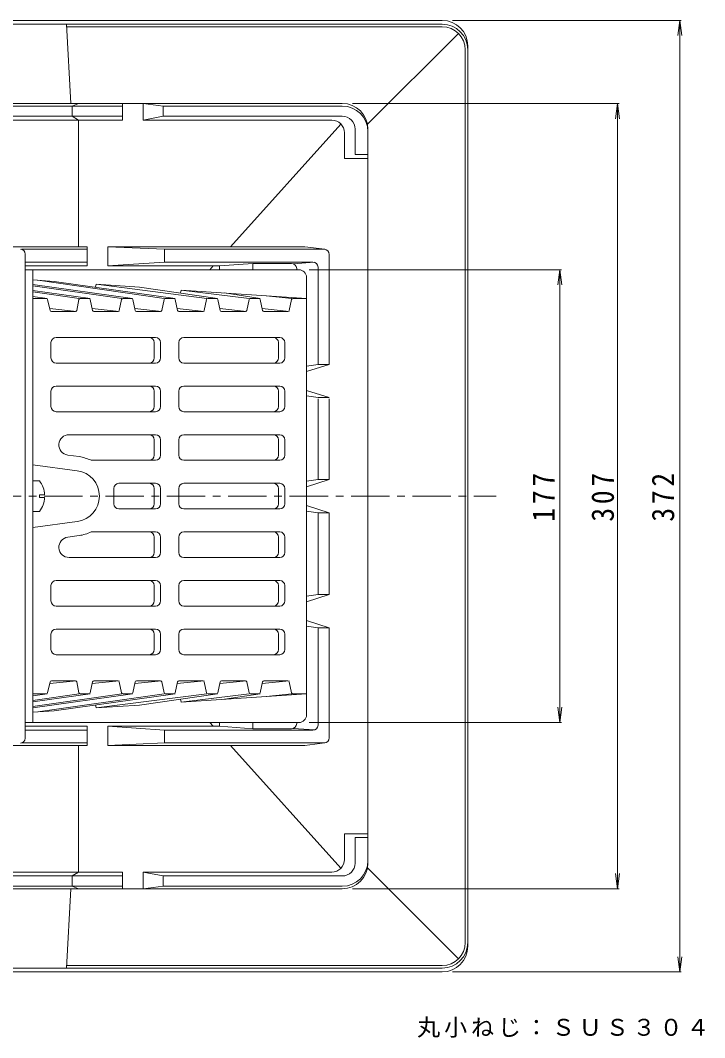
# Model space of a CAD drawing. Units: millimetres, scale not verified. Extents: x -359 to 538, y -413 to 398.
# Drawn here: x -102.3 to 165.3, y 0.7 to 398.4 of the extents above; entities that cross this region are included whole.
import ezdxf

# ---------------------------------------------------------------- set-up
doc = ezdxf.new("R2010")
doc.units = ezdxf.units.MM
doc.header["$LTSCALE"] = 3
doc.linetypes.add('CHAIN1', pattern=[8, 5, -1, 1, -1])
for name, color, linetype, lineweight in [('0-0', 4, 'Continuous', 9), ('0-1', 6, 'Continuous', 5), ('0-2', 3, 'Continuous', 9), ('0-4', 7, 'Continuous', 9), ('0-5', 7, 'Continuous', 9), ('0-A', 2, 'Continuous', 9)]:
    doc.layers.add(name, color=color, linetype=linetype, lineweight=lineweight)
doc.styles.add('ＭＳ ゴシック', font='')
doc.styles.get('ＭＳ ゴシック').set_extended_font_data('MS Gothic')

msp = doc.modelspace()

# ---------------------------------------------------------------- linework, layer by layer
at = {"layer": '0-0'}
for p, q in [((62.726, 398.372), (-143.274, 398.372)), ((62.726, 396.872), (-133.298, 396.872)), ((-84.191, 396.872), (-82.576, 365.872)), ((62.726, 395.872), (-84.139, 395.872)), ((33.471, 357.742), (69.085, 393.24)), ((71.726, 37.872), (71.726, 386.872)), ((72.726, 36.372), (72.726, 388.372)), ((33.471, 67.002), (69.085, 31.504)), ((-84.191, 27.872), (-82.576, 58.872)), ((62.726, 27.872), (-133.298, 27.872)), ((62.726, 28.872), (-84.139, 28.872)), ((62.726, 26.372), (-143.274, 26.372))]:
    msp.add_line(p, q, dxfattribs=at)
at = {"layer": '0-0', "linetype": 'CHAIN1'}
msp.add_line((-260.942, 212.372), (83.785, 212.372), dxfattribs=at)
at = {"layer": '0-0'}
for centre, radius, start, end in [((62.726, 388.372), 10, 0, 90), ((62.726, 386.872), 10, 0, 90), ((62.726, 386.872), 9, 0, 90), ((62.726, 37.872), 10, 270, 0), ((62.726, 37.872), 9, 270, 0), ((62.726, 36.372), 10, 270, 0)]:
    msp.add_arc(centre, radius, start, end, dxfattribs=at)
at = {"layer": '0-1'}
for p, q in [((23.647, 365.872), (-129.353, 365.872)), ((-62.28, 364.872), (-122.413, 364.872)), ((-81.97, 364.872), (-79.561, 365.872)), ((-81.97, 364.872), (-81.97, 360.872)), ((-62.28, 365.872), (-62.28, 359.372)), ((-54.28, 365.872), (-54.28, 359.372)), ((-46.353, 364.872), (-54.28, 365.872)), ((-46.353, 364.872), (-46.353, 360.872)), ((23.647, 364.872), (-46.353, 364.872)), ((-62.28, 360.872), (-121.353, 360.872)), ((-62.28, 359.372), (-121.353, 359.372)), ((-54.28, 359.372), (-46.353, 360.872)), ((19.509, 359.372), (-54.28, 359.372)), ((23.647, 360.872), (-46.353, 360.872)), ((-20.056, 309.872), (23.121, 357.83)), ((24.509, 354.372), (24.509, 344.372)), ((28.647, 355.872), (28.647, 345.872)), ((33.647, 68.872), (33.647, 355.872)), ((33.647, 344.372), (24.509, 344.372)), ((33.647, 345.872), (28.647, 345.872)), ((-76.081, 309.872), (-121.353, 309.872)), ((-76.081, 308.872), (-101.75, 308.872)), ((-100.353, 117.779), (-100.353, 306.965)), ((-76.081, 309.872), (-76.081, 302.372)), ((-68.081, 309.872), (-68.081, 302.372)), ((-45.853, 308.872), (-68.081, 309.872)), ((9.054, 309.872), (-68.081, 309.872)), ((-45.853, 308.872), (-45.853, 303.872)), ((16.575, 308.872), (-45.853, 308.872)), ((9.054, 309.872), (16.834, 308.855)), ((18.575, 306.872), (18.575, 263.872)), ((-76.081, 303.872), (-100.353, 303.872)), ((-100.353, 302.372), (-76.081, 302.372)), ((-68.081, 302.372), (-45.853, 303.872)), ((-68.081, 302.372), (-24.378, 302.372)), ((12.147, 303.872), (-45.853, 303.872)), ((-28.158, 300.872), (-26.808, 302.372)), ((-24.378, 302.372), (-11.353, 303.299)), ((-24.378, 300.872), (-24.378, 302.372)), ((3.805, 303.299), (-11.353, 303.299)), ((-11.353, 300.872), (-11.353, 303.299)), ((4.416, 303.204), (12.758, 303.777)), ((5.805, 301.299), (5.805, 300.872)), ((14.147, 301.872), (14.147, 263.872)), ((9.647, 261.059), (18.575, 263.872)), ((9.647, 263.204), (14.147, 263.872)), ((18.575, 263.872), (14.147, 263.872)), ((18.575, 250.872), (9.647, 253.685)), ((9.647, 251.54), (14.147, 250.872)), ((18.575, 250.872), (14.147, 250.872)), ((14.147, 218.872), (14.147, 250.372)), ((18.575, 218.872), (18.575, 250.372)), ((9.647, 218.204), (14.147, 218.872)), ((18.575, 218.872), (9.647, 216.059)), ((18.575, 218.872), (14.147, 218.872)), ((9.647, 208.685), (18.575, 205.872)), ((9.647, 206.54), (14.147, 205.872)), ((18.575, 205.872), (14.147, 205.872)), ((14.147, 173.872), (14.147, 205.872)), ((18.575, 173.872), (18.575, 205.872)), ((9.647, 173.205), (14.147, 173.872)), ((18.575, 173.872), (9.647, 171.059)), ((18.575, 173.872), (14.147, 173.872)), ((9.647, 163.685), (18.575, 160.872)), ((9.647, 161.54), (14.147, 160.872)), ((18.575, 160.872), (14.147, 160.872)), ((14.147, 122.872), (14.147, 160.872)), ((18.575, 117.872), (18.575, 160.872)), ((-28.158, 123.872), (-26.808, 122.372)), ((-24.378, 123.872), (-24.378, 122.372)), ((-11.353, 123.872), (-11.353, 121.445)), ((5.805, 123.445), (5.805, 123.872)), ((-100.353, 122.372), (-76.081, 122.372)), ((-76.081, 120.872), (-100.353, 120.872)), ((-76.081, 114.872), (-76.081, 122.372)), ((-68.081, 114.872), (-68.081, 122.372)), ((-68.081, 122.372), (-45.853, 120.872)), ((-68.081, 122.372), (-24.378, 122.372)), ((-45.853, 115.872), (-45.853, 120.872)), ((12.147, 120.872), (-45.853, 120.872)), ((-24.378, 122.372), (-11.353, 121.445)), ((3.805, 121.445), (-11.353, 121.445)), ((4.416, 121.541), (12.758, 120.968)), ((-76.081, 115.872), (-101.75, 115.872)), ((-45.853, 115.872), (-68.081, 114.872)), ((16.575, 115.872), (-45.853, 115.872)), ((9.054, 114.872), (16.834, 115.889)), ((-76.081, 114.872), (-121.353, 114.872)), ((9.054, 114.872), (-68.081, 114.872)), ((-20.056, 114.872), (23.121, 66.914)), ((33.647, 80.372), (24.509, 80.372)), ((24.509, 70.372), (24.509, 80.372)), ((33.647, 78.872), (28.647, 78.872)), ((28.647, 68.872), (28.647, 78.872)), ((-62.28, 65.372), (-121.353, 65.372)), ((-62.28, 63.872), (-121.353, 63.872)), ((-81.97, 59.872), (-81.97, 63.872)), ((-62.28, 58.872), (-62.28, 65.372)), ((-54.28, 58.872), (-54.28, 65.372)), ((-54.28, 65.372), (-46.353, 63.872)), ((19.509, 65.372), (-54.28, 65.372)), ((-46.353, 59.872), (-46.353, 63.872)), ((23.647, 63.872), (-46.353, 63.872)), ((-62.28, 59.872), (-122.413, 59.872)), ((-81.97, 59.872), (-79.561, 58.872)), ((-46.353, 59.872), (-54.28, 58.872)), ((23.647, 59.872), (-46.353, 59.872)), ((23.647, 58.872), (-129.353, 58.872))]:
    msp.add_line(p, q, dxfattribs=at)
for points in [[(-81.97, 360.872), (-79.561, 359.372), (-79.561, 309.872)], [(-81.97, 63.872), (-79.561, 65.372), (-79.561, 114.872)]]:
    msp.add_lwpolyline(points, dxfattribs=at)
for centre, radius, start, end in [((23.647, 355.872), 10, 0, 90), ((23.647, 354.872), 10, 0, 90), ((19.509, 354.372), 5, 0, 90), ((23.647, 355.872), 5, 0, 90), ((-102.353, 306.965), 2, 0, 87.27368), ((16.575, 306.872), 2, 0, 90), ((3.805, 301.299), 2, 0, 90), ((12.147, 301.872), 2, 0, 90), ((3.805, 123.445), 2, 270, 0), ((12.147, 122.872), 2, 270, 0), ((-102.353, 117.779), 2, 272.72632, 0), ((16.575, 117.872), 2, 270, 0), ((19.509, 70.372), 5, 270, 0), ((23.647, 69.872), 10, 270, 0), ((23.647, 68.872), 10, 270, 0), ((23.647, 68.872), 5, 270, 0)]:
    msp.add_arc(centre, radius, start, end, dxfattribs=at)
at = {"layer": '0-2'}
for p, q in [((6.647, 300.872), (-100.353, 300.872)), ((-97.353, 123.872), (-97.353, 300.872)), ((-97.353, 296.872), (-89.018, 296.307)), ((-97.353, 295.135), (-58.349, 289.617)), ((-62.591, 289.617), (-97.353, 294.627)), ((-45.974, 289.617), (-95.397, 296.74)), ((-89.018, 296.307), (-41.732, 289.617)), ((-72.852, 294.02), (-72.604, 295.194)), ((-72.604, 295.194), (-29.357, 289.617)), ((-72.604, 295.194), (-55.634, 294.043)), ((9.647, 126.872), (9.647, 297.872)), ((-97.353, 292.785), (-74.965, 289.617)), ((-79.208, 289.617), (-97.353, 292.232)), ((-97.353, 290.415), (-91.714, 289.617)), ((-25.115, 289.617), (-55.634, 294.043)), ((-39.627, 291.722), (-39.37, 292.941)), ((-39.37, 292.941), (-12.739, 289.617)), ((-39.37, 292.941), (9.647, 289.617)), ((-22.4, 291.79), (-8.5, 289.617)), ((-6.136, 290.687), (3.887, 289.617)), ((-95.957, 289.617), (-97.353, 289.818)), ((-92.11, 289.617), (-97.353, 289.617)), ((-90.613, 284.974), (-91.623, 289.232)), ((-79.36, 289.214), (-80.19, 284.993)), ((-75.413, 289.617), (-78.869, 289.617)), ((-73.991, 284.982), (-74.924, 289.224)), ((-62.674, 289.22), (-63.568, 284.986)), ((-58.754, 289.617), (-62.185, 289.617)), ((-57.372, 284.986), (-58.265, 289.22)), ((-46.058, 289.22), (-46.951, 284.986)), ((-42.137, 289.617), (-45.568, 289.617)), ((-40.755, 284.986), (-41.648, 289.22)), ((-29.441, 289.22), (-30.334, 284.986)), ((-25.521, 289.617), (-28.951, 289.617)), ((-24.138, 284.986), (-25.032, 289.22)), ((-12.823, 289.221), (-13.717, 284.986)), ((-8.905, 289.617), (-12.334, 289.617)), ((-7.521, 284.986), (-8.416, 289.221)), ((3.802, 289.221), (2.9, 284.985)), ((4.291, 289.617), (9.647, 289.617)), ((-90.749, 285.664), (-80.269, 284.589)), ((-80.68, 284.589), (-90.127, 284.589)), ((-74.132, 285.664), (-63.652, 284.589)), ((-64.057, 284.589), (-73.503, 284.589)), ((-57.515, 285.664), (-47.035, 284.589)), ((-47.44, 284.589), (-56.882, 284.589)), ((-40.898, 285.664), (-30.418, 284.589)), ((-30.823, 284.589), (-40.265, 284.589)), ((-24.281, 285.664), (-13.801, 284.589)), ((-14.206, 284.589), (-23.649, 284.589)), ((-7.664, 285.664), (2.816, 284.589)), ((2.411, 284.589), (-7.032, 284.589)), ((-90.282, 272.372), (-90.282, 266.372)), ((-88.282, 274.372), (-49.389, 274.372)), ((-49.863, 266.372), (-49.863, 272.372)), ((-47.389, 266.372), (-47.389, 272.372)), ((-40.318, 266.372), (-40.318, 272.372)), ((-0.838, 274.372), (-38.317, 274.372)), ((-1.313, 272.372), (-1.313, 266.372)), ((1.162, 272.372), (1.162, 266.372)), ((-88.282, 264.372), (-49.389, 264.372)), ((-0.838, 264.372), (-38.317, 264.372)), ((-88.282, 255.372), (-49.389, 255.372)), ((-0.838, 255.372), (-38.317, 255.372)), ((-90.282, 253.372), (-90.282, 247.372)), ((-49.863, 247.372), (-49.863, 253.372)), ((-47.389, 247.372), (-47.389, 253.372)), ((-40.318, 247.372), (-40.318, 253.372)), ((-1.313, 253.372), (-1.313, 247.372)), ((1.162, 253.372), (1.162, 247.372)), ((-88.282, 245.372), (-49.389, 245.372)), ((-0.838, 245.372), (-38.317, 245.372)), ((-49.389, 236.372), (-83.204, 236.372)), ((-38.317, 236.372), (-0.838, 236.372)), ((-49.863, 228.372), (-49.863, 234.372)), ((-47.389, 228.372), (-47.389, 234.372)), ((-40.318, 234.372), (-40.318, 228.372)), ((-1.313, 228.372), (-1.313, 234.372)), ((1.162, 228.372), (1.162, 234.372)), ((-83.744, 228.409), (-79.251, 227.796)), ((-97.353, 224.644), (-80.003, 222.281)), ((-49.389, 226.372), (-74.546, 226.372)), ((-38.317, 226.372), (-0.838, 226.372)), ((-65.696, 209.372), (-65.696, 215.372)), ((-63.696, 217.372), (-49.389, 217.372)), ((-49.863, 209.372), (-49.863, 215.372)), ((-47.389, 209.372), (-47.389, 215.372)), ((-40.318, 215.372), (-40.318, 209.372)), ((-0.838, 217.372), (-38.317, 217.372)), ((-1.313, 209.372), (-1.313, 215.372)), ((1.162, 209.372), (1.162, 215.372)), ((-63.696, 207.372), (-49.389, 207.372)), ((-0.838, 207.372), (-38.317, 207.372)), ((-97.353, 200.1), (-80.003, 202.464)), ((-83.744, 196.336), (-79.251, 196.948)), ((-49.389, 198.372), (-74.546, 198.372)), ((-49.863, 196.372), (-49.863, 190.372)), ((-47.389, 196.372), (-47.389, 190.372)), ((-40.318, 190.372), (-40.318, 196.372)), ((-38.317, 198.372), (-0.838, 198.372)), ((-1.313, 196.372), (-1.313, 190.372)), ((1.162, 196.372), (1.162, 190.372)), ((-49.389, 188.372), (-83.204, 188.372)), ((-38.317, 188.372), (-0.838, 188.372)), ((-88.282, 179.372), (-49.389, 179.372)), ((-0.838, 179.372), (-38.317, 179.372)), ((-90.282, 171.372), (-90.282, 177.372)), ((-49.863, 177.372), (-49.863, 171.372)), ((-47.389, 177.372), (-47.389, 171.372)), ((-40.318, 177.372), (-40.318, 171.372)), ((-1.313, 171.372), (-1.313, 177.372)), ((1.162, 171.372), (1.162, 177.372)), ((-88.282, 169.372), (-49.389, 169.372)), ((-0.838, 169.372), (-38.317, 169.372)), ((-88.282, 160.372), (-49.389, 160.372)), ((-0.838, 160.372), (-38.317, 160.372)), ((-90.282, 152.372), (-90.282, 158.372)), ((-49.863, 158.372), (-49.863, 152.372)), ((-47.389, 158.372), (-47.389, 152.372)), ((-40.318, 158.372), (-40.318, 152.372)), ((-1.313, 152.372), (-1.313, 158.372)), ((1.162, 152.372), (1.162, 158.372)), ((-88.282, 150.372), (-49.389, 150.372)), ((-0.838, 150.372), (-38.317, 150.372)), ((-90.613, 139.77), (-91.623, 135.512)), ((-90.749, 139.081), (-80.269, 140.155)), ((-80.68, 140.155), (-90.127, 140.155)), ((-79.36, 135.531), (-80.19, 139.752)), ((-73.991, 139.762), (-74.924, 135.52)), ((-74.132, 139.081), (-63.652, 140.155)), ((-64.057, 140.155), (-73.503, 140.155)), ((-62.674, 135.524), (-63.568, 139.758)), ((-57.372, 139.758), (-58.265, 135.524)), ((-57.515, 139.081), (-47.035, 140.155)), ((-47.44, 140.155), (-56.882, 140.155)), ((-46.058, 135.524), (-46.951, 139.758)), ((-40.755, 139.758), (-41.648, 135.524)), ((-40.898, 139.081), (-30.418, 140.155)), ((-30.823, 140.155), (-40.265, 140.155)), ((-29.441, 135.524), (-30.334, 139.758)), ((-24.138, 139.758), (-25.032, 135.524)), ((-24.281, 139.081), (-13.801, 140.155)), ((-14.206, 140.155), (-23.649, 140.155)), ((-12.823, 135.524), (-13.717, 139.758)), ((-7.521, 139.758), (-8.416, 135.524)), ((-7.664, 139.081), (2.816, 140.155)), ((2.411, 140.155), (-7.032, 140.155)), ((3.802, 135.523), (2.9, 139.759)), ((-92.11, 135.127), (-97.353, 135.127)), ((-95.957, 135.127), (-97.353, 134.926)), ((-97.353, 134.33), (-91.714, 135.127)), ((-79.208, 135.127), (-97.353, 132.512)), ((-97.353, 131.96), (-74.965, 135.127)), ((-62.591, 135.127), (-97.353, 130.117)), ((-97.353, 129.609), (-58.349, 135.127)), ((-45.974, 135.127), (-95.397, 128.004)), ((-89.018, 128.437), (-41.732, 135.127)), ((-75.413, 135.127), (-78.869, 135.127)), ((-72.604, 129.55), (-29.357, 135.127)), ((-58.754, 135.127), (-62.185, 135.127)), ((-25.115, 135.127), (-55.634, 130.701)), ((-42.137, 135.127), (-45.568, 135.127)), ((-39.627, 133.022), (-39.37, 131.804)), ((-39.37, 131.804), (-12.739, 135.127)), ((-39.37, 131.804), (9.647, 135.127)), ((-25.521, 135.127), (-28.951, 135.127)), ((-22.4, 132.954), (-8.5, 135.127)), ((-8.905, 135.127), (-12.334, 135.127)), ((-6.136, 134.057), (3.887, 135.127)), ((4.291, 135.127), (9.647, 135.127)), ((-97.353, 127.872), (-89.018, 128.437)), ((-72.852, 130.724), (-72.604, 129.55)), ((-72.604, 129.55), (-55.634, 130.701)), ((6.647, 123.872), (-100.353, 123.872))]:
    msp.add_line(p, q, dxfattribs=at)
for centre, radius, start, end in [((6.647, 297.872), 3, 0, 90), ((-92.11, 289.117), 0.5, 13.34358, 90), ((-78.869, 289.117), 0.5, 90, 168.87881), ((-75.413, 289.117), 0.5, 12.4001, 90), ((-62.185, 289.117), 0.5, 90, 168.08211), ((-58.754, 289.117), 0.5, 11.91512, 90), ((-45.568, 289.117), 0.5, 90, 168.08488), ((-42.137, 289.117), 0.5, 11.91512, 90), ((-28.951, 289.117), 0.5, 90, 168.08488), ((-25.521, 289.117), 0.5, 11.91789, 90), ((-12.334, 289.117), 0.5, 90, 168.07655), ((-8.905, 289.117), 0.5, 11.93852, 90), ((4.291, 289.117), 0.5, 90, 167.98415), ((-90.127, 285.089), 0.5, 193.34358, 270), ((-80.68, 285.089), 0.5, 270, 348.8788), ((-73.503, 285.089), 0.5, 192.4001, 270), ((-64.057, 285.089), 0.5, 270, 348.08211), ((-56.882, 285.089), 0.5, 191.91512, 270), ((-47.44, 285.089), 0.5, 270, 348.08488), ((-40.265, 285.089), 0.5, 191.91512, 270), ((-30.823, 285.089), 0.5, 270, 348.08488), ((-23.649, 285.089), 0.5, 191.91789, 270), ((-14.206, 285.089), 0.5, 270, 348.07654), ((-7.032, 285.089), 0.5, 191.93852, 270), ((2.411, 285.089), 0.5, 270, 347.98415), ((-88.282, 272.372), 2, 90, 180), ((-51.864, 272.372), 2, 0, 90), ((-49.389, 272.372), 2, 0, 90), ((-38.317, 272.372), 2, 90, 180), ((-3.313, 272.372), 2, 0, 90), ((-0.838, 272.372), 2, 0, 90), ((-88.282, 266.372), 2, 180, 270), ((-51.864, 266.372), 2, 270, 0), ((-49.389, 266.372), 2, 270, 0), ((-38.317, 266.372), 2, 180, 270), ((-3.313, 266.372), 2, 270, 0), ((-0.838, 266.372), 2, 270, 0), ((-88.282, 253.372), 2, 90, 180), ((-51.864, 253.372), 2, 0, 90), ((-49.389, 253.372), 2, 0, 90), ((-38.317, 253.372), 2, 90, 180), ((-3.313, 253.372), 2, 0, 90), ((-0.838, 253.372), 2, 0, 90), ((-88.282, 247.372), 2, 180, 270), ((-51.864, 247.372), 2, 270, 0), ((-49.389, 247.372), 2, 270, 0), ((-38.317, 247.372), 2, 180, 270), ((-3.313, 247.372), 2, 270, 0), ((-0.838, 247.372), 2, 270, 0), ((-83.204, 232.372), 4, 90, 262.24081), ((-51.864, 234.372), 2, 0, 90), ((-49.389, 234.372), 2, 0, 90), ((-38.317, 234.372), 2, 90, 180), ((-3.313, 234.372), 2, 0, 90), ((-0.838, 234.372), 2, 0, 90), ((-81.353, 212.372), 15.567, 64.07133, 82.24078), ((-51.864, 228.372), 2, 270, 0), ((-49.389, 228.372), 2, 270, 0), ((-38.317, 228.372), 2, 180, 270), ((-3.313, 228.372), 2, 270, 0), ((-0.838, 228.372), 2, 270, 0), ((-81.353, 212.372), 10, 277.75922, 82.24078), ((-63.696, 215.372), 2, 90, 180), ((-51.864, 215.372), 2, 0, 90), ((-49.389, 215.372), 2, 0, 90), ((-38.317, 215.372), 2, 90, 180), ((-3.313, 215.372), 2, 0, 90), ((-0.838, 215.372), 2, 0, 90), ((-63.696, 209.372), 2, 180, 270), ((-51.864, 209.372), 2, 270, 0), ((-49.389, 209.372), 2, 270, 0), ((-38.317, 209.372), 2, 180, 270), ((-3.313, 209.372), 2, 270, 0), ((-0.838, 209.372), 2, 270, 0), ((-83.204, 192.372), 4, 97.75917, 270), ((-81.353, 212.372), 15.567, 277.75922, 295.92867), ((-51.864, 196.372), 2, 0, 90), ((-49.389, 196.372), 2, 0, 90), ((-38.317, 196.372), 2, 90, 180), ((-3.313, 196.372), 2, 0, 90), ((-0.838, 196.372), 2, 0, 90), ((-51.864, 190.372), 2, 270, 0), ((-49.389, 190.372), 2, 270, 0), ((-38.317, 190.372), 2, 180, 270), ((-3.313, 190.372), 2, 270, 0), ((-0.838, 190.372), 2, 270, 0), ((-88.282, 177.372), 2, 90, 180), ((-51.864, 177.372), 2, 0, 90), ((-49.389, 177.372), 2, 0, 90), ((-38.317, 177.372), 2, 90, 180), ((-3.313, 177.372), 2, 0, 90), ((-0.838, 177.372), 2, 0, 90), ((-88.282, 171.372), 2, 180, 270), ((-51.864, 171.372), 2, 270, 0), ((-49.389, 171.372), 2, 270, 0), ((-38.317, 171.372), 2, 180, 270), ((-3.313, 171.372), 2, 270, 0), ((-0.838, 171.372), 2, 270, 0), ((-88.282, 158.372), 2, 90, 180), ((-51.864, 158.372), 2, 0, 90), ((-49.389, 158.372), 2, 0, 90), ((-38.317, 158.372), 2, 90, 180), ((-3.313, 158.372), 2, 0, 90), ((-0.838, 158.372), 2, 0, 90), ((-88.282, 152.372), 2, 180, 270), ((-51.864, 152.372), 2, 270, 0), ((-49.389, 152.372), 2, 270, 0), ((-38.317, 152.372), 2, 180, 270), ((-3.313, 152.372), 2, 270, 0), ((-0.838, 152.372), 2, 270, 0), ((-90.127, 139.655), 0.5, 90, 166.65642), ((-80.68, 139.655), 0.5, 11.1212, 90), ((-73.503, 139.655), 0.5, 90, 167.5999), ((-64.057, 139.655), 0.5, 11.91789, 90), ((-56.882, 139.655), 0.5, 90, 168.08488), ((-47.44, 139.655), 0.5, 11.91512, 90), ((-40.265, 139.655), 0.5, 90, 168.08488), ((-30.823, 139.655), 0.5, 11.91512, 90), ((-23.649, 139.655), 0.5, 90, 168.08211), ((-14.206, 139.655), 0.5, 11.92346, 90), ((-7.032, 139.655), 0.5, 90, 168.06148), ((2.411, 139.655), 0.5, 12.01585, 90), ((-92.11, 135.627), 0.5, 270, 346.65642), ((-78.869, 135.627), 0.5, 191.12119, 270), ((-75.413, 135.627), 0.5, 270, 347.5999), ((-62.185, 135.627), 0.5, 191.91789, 270), ((-58.754, 135.627), 0.5, 270, 348.08488), ((-45.568, 135.627), 0.5, 191.91512, 270), ((-42.137, 135.627), 0.5, 270, 348.08488), ((-28.951, 135.627), 0.5, 191.91512, 270), ((-25.521, 135.627), 0.5, 270, 348.08211), ((-12.334, 135.627), 0.5, 191.92345, 270), ((-8.905, 135.627), 0.5, 270, 348.06148), ((4.291, 135.627), 0.5, 192.01585, 270), ((6.647, 126.872), 3, 270, 0)]:
    msp.add_arc(centre, radius, start, end, dxfattribs=at)
at = {"layer": '0-4'}
for p, q in [((66.726, 398.372), (156.177, 398.372)), ((155.577, 398.372), (154.794, 392.423)), ((155.577, 26.372), (155.577, 398.372)), ((155.577, 398.372), (156.36, 392.423)), ((27.647, 365.872), (131.885, 365.872)), ((131.285, 365.872), (130.502, 359.923)), ((131.285, 58.872), (131.285, 365.872)), ((131.285, 365.872), (132.069, 359.923)), ((10.647, 300.872), (109.334, 300.872)), ((108.734, 300.872), (107.951, 294.923)), ((108.734, 123.872), (108.734, 300.872)), ((108.734, 300.872), (109.517, 294.923)), ((108.734, 123.872), (107.951, 129.821)), ((108.734, 123.872), (109.517, 129.821)), ((10.647, 123.872), (109.334, 123.872)), ((131.285, 58.872), (130.502, 64.821)), ((131.285, 58.872), (132.069, 64.821)), ((27.647, 58.872), (131.885, 58.872)), ((155.577, 26.372), (154.794, 32.321)), ((155.577, 26.372), (156.36, 32.321)), ((66.726, 26.372), (156.177, 26.372))]:
    msp.add_line(p, q, dxfattribs=at)
at = {"layer": '0-A'}
for p, q in [((-94.752, 218.372), (-97.353, 218.372)), ((-94.752, 211.893), (-94.752, 212.851)), ((-92.764, 212.851), (-94.752, 212.851)), ((-92.764, 211.893), (-94.752, 211.893)), ((-94.752, 206.372), (-97.353, 206.372))]:
    msp.add_line(p, q, dxfattribs=at)
for start, end in [(2.74622, 36.86987), (323.12914, 357.25493)]:
    msp.add_arc((-102.752, 212.372), 10, start, end, dxfattribs=at)

# ---------------------------------------------------------------- texts
at = {"layer": '0-4', "color": 2, "char_height": 8.798, "attachment_point": 7, "rotation": 90, "style": 'ＭＳ ゴシック'}
for s, insert in [('\\T1.27;\\W0.9;177', (106.73, 202.383)), ('\\T1.27;\\W0.9;307', (129.98, 202.383)), ('\\T1.27;\\W0.9;372', (153.567, 202.383))]:
    msp.add_mtext(s, dxfattribs=dict(at, insert=insert))
at = {"layer": '0-5', "insert": (52.934, 0.663), "char_height": 6.598, "attachment_point": 7, "style": 'ＭＳ ゴシック'}
msp.add_mtext('\\T1.17;丸小ねじ：ＳＵＳ３０４', dxfattribs=at)

doc.saveas('drawing.dxf')
